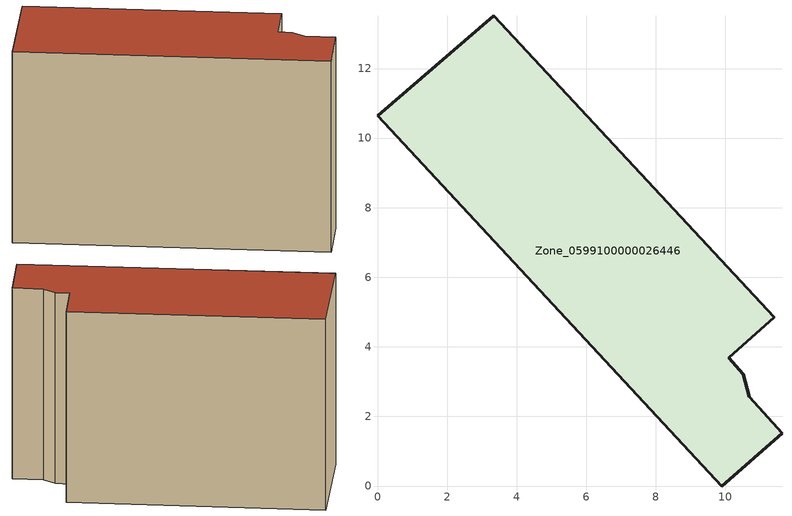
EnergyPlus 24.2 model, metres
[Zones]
Zone_0599100000026446
 floor ground (C_G): 10.09,3.69 10.52,3.21 10.68,2.57 11.63,1.52 9.9,0 0,10.64 3.34,13.51 11.4,4.85 z0.99
 wall outside (C_F): 3.34,13.51 0,10.64 9.9,0 11.63,1.52 10.68,2.57 10.52,3.21 10.09,3.69 11.4,4.85 3.34,13.51 z0.99:10.85
 roof outside (C_R): 10.52,3.21 10.09,3.69 11.4,4.85 3.34,13.51 0,10.64 9.9,0 11.63,1.52 10.68,2.57 z10.85
[BUILDING]
Pand.0599100000026446: North Axis=0; Terrain=City; Loads Convergence Tolerance Value=0.04; Temperature Convergence Tolerance Value=0.4; Solar Distribution=FullExterior; Maximum Number of Warmup Days=25; Minimum Number of Warmup Days=1
[Site:Location]
Rotterdam.The.Hague.AP_ZH_NLD Design_Conditions: Latitude=51.96; Longitude=4.45; Time Zone=1; Elevation=-4.5
[SITE:GROUNDTEMPERATURE:BUILDINGSURFACE]
18, 18, 18, 18, 18, 18, 18, 18, 18, 18, 18, 18
[MATERIAL] Thermal Absorptance=0.9; Solar Absorptance=0.7; Visible Absorptance=0.7
Name | Roughness | Thickness | Conductivity | Density | Specific Heat
G.TI.1946 | MediumSmooth | 0.15 | 1 | 540 | 1210
F.TI.1946 | Rough | 0.3 | 0.857143 | 1920 | 840
R.TI.1946 | MediumRough | 0.2 | 0.1 | 1500 | 1000
[CONSTRUCTION]
C_G: G.TI.1946
C_F: F.TI.1946
C_R: R.TI.1946
[ZONE]
Zone_0599100000026446: Type=1; Multiplier=1; Ceiling Height=Autocalculate; Volume=Autocalculate; Floor Area=autocalculate; Part of Total Floor Area=Yes
[ZONEINFILTRATION:DESIGNFLOWRATE]
Infil_Zone_0599100000026446: Zone or ZoneList or Space or SpaceList=Zone_0599100000026446; Schedule=AlwaysOn; Design Flow Rate Calculation Method=Flow/Area; Flow Rate per Floor Area=0.003; Constant Term Coefficient=1; Temperature Term Coefficient=0; Velocity Term Coefficient=0; Velocity Squared Term Coefficient=0
[HVACTEMPLATE:ZONE:IDEALLOADSAIRSYSTEM]
Zone_0599100000026446: Maximum Heating Supply Air Temperature=50; Minimum Cooling Supply Air Temperature=13; Maximum Heating Supply Air Humidity Ratio=0.0156; Minimum Cooling Supply Air Humidity Ratio=0.0077; Heating Limit=NoLimit; Cooling Limit=NoLimit; Dehumidification Control Type=ConstantSensibleHeatRatio; Cooling Sensible Heat Ratio=0.7; Dehumidification Setpoint=60; Humidification Control Type=None; Humidification Setpoint=30; Outdoor Air Method=None; Outdoor Air Flow Rate per Person=0.00944; Outdoor Air Flow Rate per Zone Floor Area=0; Outdoor Air Flow Rate per Zone=0; Demand Controlled Ventilation Type=None; Outdoor Air Economizer Type=NoEconomizer; Heat Recovery Type=None; Sensible Heat Recovery Effectiveness=0.7; Latent Heat Recovery Effectiveness=0.65
[ZONECONTROL:THERMOSTAT]
ThermostatControl_Zone_0599100000026446: Zone or ZoneList=Zone_0599100000026446; Control Type Schedule=DualSetpointControlType; Control 1=Thermostat_Zone_0599100000026446; Temperature Difference Between Cutout And Setpoint=0
[THERMOSTATSETPOINT:DUALSETPOINT]
Thermostat_Zone_0599100000026446: Heating Setpoint Temperature Schedule=HeatingSetpoint_Zone_0599100000026446; Cooling Setpoint Temperature Schedule=CoolingSetpoint_Zone_0599100000026446
[SCHEDULE:COMPACT]
HeatingSetpoint_Zone_0599100000026446: Through: 12/31, For: AllDays, Until: 24:00, 21
CoolingSetpoint_Zone_0599100000026446: Through: 12/31, For: AllDays, Until: 24:00, 24
DualSetpointControlType: Through: 12/31, For: AllDays, Until: 24:00, 4
AlwaysOn: Through: 12/31, For: AllDays, Until: 24:00, 1
